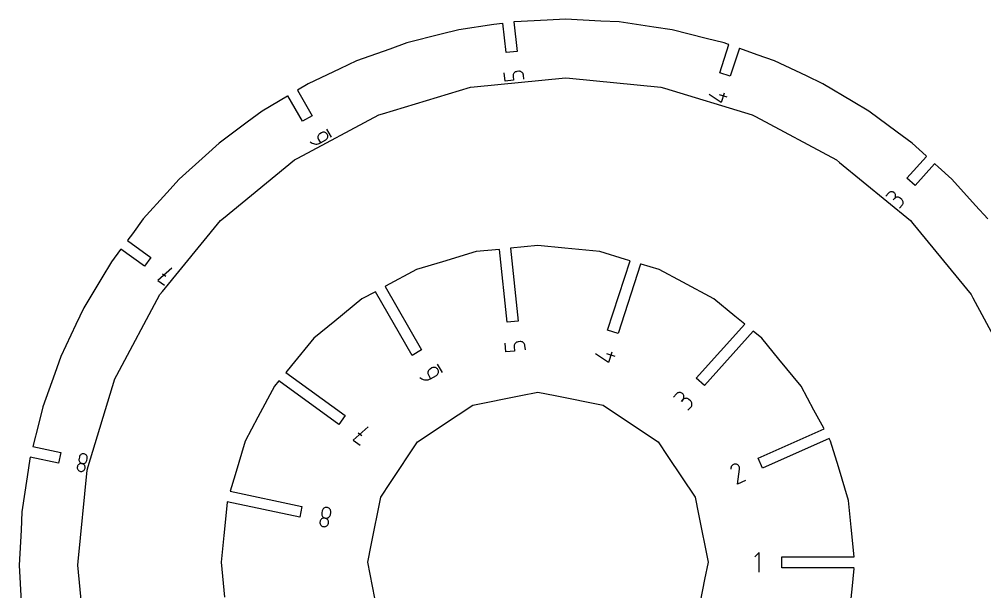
# Model space of a CAD drawing. Extents: x 0 to 800, y 0 to 1200.
# Drawn here: x 240.8 to 438, y 117.8 to 234.7 of the extents above; entities that cross this region are included whole.
import ezdxf

# ---------------------------------------------------------------- set-up
doc = ezdxf.new("R2010")
doc.units = 0
doc.header["$MEASUREMENT"] = 0
for name, color, linetype in [('annotation', 7, 'Continuous'), ('boundary', 7, 'Continuous'), ('hole', 7, 'Continuous')]:
    doc.layers.add(name, color=color, linetype=linetype)

msp = doc.modelspace()

# ---------------------------------------------------------------- linework, layer by layer
at = {"layer": 'annotation', "color": 1}
for p, q in [((340.05, 222.06), (339.87, 223.76)), ((341.69, 223.39), (341.66, 223.25)), ((341.66, 223.25), (341.66, 223.09)), ((341.66, 223.09), (341.75, 222.24)), ((341.74, 223.53), (341.69, 223.39)), ((341.81, 223.66), (341.74, 223.53)), ((341.9, 223.77), (341.81, 223.66)), ((342.01, 223.87), (341.9, 223.77)), ((342.13, 223.95), (342.01, 223.87)), ((342.27, 224), (342.13, 223.95)), ((342.42, 224.03), (342.27, 224)), ((342.85, 224.08), (342.42, 224.03)), ((342.42, 224.03), (342.42, 224.03)), ((343, 224.08), (342.85, 224.08)), ((343.15, 224.05), (343, 224.08)), ((343.29, 224.01), (343.15, 224.05)), ((343.42, 223.93), (343.29, 224.01)), ((343.53, 223.84), (343.42, 223.93)), ((343.63, 223.73), (343.53, 223.84)), ((343.7, 223.61), (343.63, 223.73)), ((343.76, 223.47), (343.7, 223.61)), ((343.79, 223.32), (343.76, 223.47)), ((343.88, 222.47), (343.79, 223.32)), ((343.79, 223.32), (343.79, 223.32)), ((341.75, 222.24), (340.05, 222.06)), ((384.17, 217.7), (381.72, 219.34)), ((385.38, 218.8), (383.84, 219.3)), ((384.79, 219.63), (384.17, 217.7)), ((301.9, 211), (301.84, 210.87)), ((301.98, 211.12), (301.9, 211)), ((302.08, 211.22), (301.98, 211.12)), ((302.21, 211.31), (302.08, 211.22)), ((302.57, 211.52), (302.21, 211.31)), ((302.21, 211.31), (302.21, 211.31)), ((302.7, 211.58), (302.57, 211.52)), ((302.84, 211.62), (302.7, 211.58)), ((302.99, 211.63), (302.84, 211.62)), ((303.13, 211.62), (302.99, 211.63)), ((303.27, 211.58), (303.13, 211.62)), ((303.4, 211.52), (303.27, 211.58)), ((303.52, 211.44), (303.4, 211.52)), ((303.62, 211.33), (303.52, 211.44)), ((303.71, 211.21), (303.62, 211.33)), ((304.58, 210.63), (303.64, 212.26)), ((303.77, 211.07), (303.71, 211.21)), ((303.71, 211.21), (303.71, 211.21)), ((303.81, 210.93), (303.77, 211.07)), ((300.24, 209.69), (300.24, 209.69)), ((300.24, 209.69), (300.44, 209.53)), ((300.44, 209.53), (300.65, 209.4)), ((300.65, 209.4), (300.88, 209.31)), ((300.88, 209.31), (301.12, 209.24)), ((301.12, 209.24), (301.36, 209.21)), ((301.36, 209.21), (301.61, 209.22)), ((301.61, 209.22), (301.85, 209.26)), ((301.8, 210.73), (301.79, 210.59)), ((301.79, 210.59), (301.8, 210.45)), ((301.84, 210.87), (301.8, 210.73)), ((301.8, 210.45), (301.84, 210.3)), ((301.84, 210.3), (301.9, 210.17)), ((301.85, 209.26), (302.09, 209.33)), ((301.9, 210.17), (302.32, 209.44)), ((302.09, 209.33), (302.32, 209.44)), ((302.32, 209.44), (303.4, 210.07)), ((303.4, 210.07), (303.52, 210.16)), ((303.4, 210.07), (303.4, 210.07)), ((303.52, 210.16), (303.63, 210.26)), ((303.63, 210.26), (303.71, 210.38)), ((303.71, 210.38), (303.77, 210.51)), ((303.77, 210.51), (303.81, 210.65)), ((303.82, 210.79), (303.81, 210.93)), ((303.81, 210.65), (303.82, 210.79)), ((418.37, 199.2), (417.81, 198.58)), ((418.48, 199.3), (418.37, 199.2)), ((418.6, 199.37), (418.48, 199.3)), ((418.73, 199.43), (418.6, 199.37)), ((418.87, 199.46), (418.73, 199.43)), ((419.01, 199.47), (418.87, 199.46)), ((419.15, 199.45), (419.01, 199.47)), ((419.28, 199.41), (419.15, 199.45)), ((419.41, 199.35), (419.28, 199.41)), ((419.53, 199.26), (419.41, 199.35)), ((419.63, 199.15), (419.53, 199.26)), ((419.53, 199.26), (419.53, 199.26)), ((419.71, 199.03), (419.63, 199.15)), ((419.59, 198.09), (419.32, 197.79)), ((419.32, 197.79), (419.59, 198.09)), ((419.59, 198.09), (419.68, 198.21)), ((419.7, 198.19), (419.59, 198.09)), ((419.59, 198.09), (419.59, 198.09)), ((419.68, 198.21), (419.75, 198.34)), ((419.82, 198.27), (419.7, 198.19)), ((419.76, 198.89), (419.71, 199.03)), ((419.75, 198.34), (419.79, 198.48)), ((419.8, 198.76), (419.76, 198.89)), ((419.79, 198.48), (419.8, 198.62)), ((419.8, 198.62), (419.8, 198.76)), ((419.95, 198.33), (419.82, 198.27)), ((420.09, 198.36), (419.95, 198.33)), ((420.23, 198.36), (420.09, 198.36)), ((420.37, 198.35), (420.23, 198.36)), ((420.51, 198.31), (420.37, 198.35)), ((420.64, 198.24), (420.51, 198.31)), ((420.75, 198.15), (420.64, 198.24)), ((421.06, 197.88), (420.75, 198.15)), ((420.75, 198.15), (420.75, 198.15)), ((421.16, 197.77), (421.06, 197.88)), ((421.24, 197.65), (421.16, 197.77)), ((421.29, 197.52), (421.24, 197.65)), ((421.33, 197.38), (421.29, 197.52)), ((421.32, 197.1), (421.33, 197.24)), ((421.33, 197.24), (421.33, 197.38)), ((420.57, 196.1), (421.12, 196.71)), ((421.12, 196.71), (421.21, 196.83)), ((421.12, 196.71), (421.12, 196.71)), ((421.21, 196.83), (421.28, 196.96)), ((421.28, 196.96), (421.32, 197.1)), ((271.95, 183.85), (269.13, 181.36)), ((270.09, 182.68), (270.75, 182.2)), ((269.13, 181.36), (270.45, 180.4)), ((340.21, 166.75), (340.03, 168.51)), ((341.92, 168.13), (341.89, 167.98)), ((341.89, 167.98), (341.89, 167.82)), ((341.89, 167.82), (341.99, 166.93)), ((341.97, 168.27), (341.92, 168.13)), ((342.04, 168.41), (341.97, 168.27)), ((342.14, 168.52), (342.04, 168.41)), ((342.25, 168.63), (342.14, 168.52)), ((342.38, 168.71), (342.25, 168.63)), ((342.52, 168.76), (342.38, 168.71)), ((342.68, 168.79), (342.52, 168.76)), ((343.12, 168.84), (342.68, 168.79)), ((342.68, 168.79), (342.68, 168.79)), ((343.28, 168.84), (343.12, 168.84)), ((343.44, 168.82), (343.28, 168.84)), ((343.58, 168.77), (343.44, 168.82)), ((343.71, 168.69), (343.58, 168.77)), ((343.83, 168.6), (343.71, 168.69)), ((343.93, 168.48), (343.83, 168.6)), ((344.01, 168.35), (343.93, 168.48)), ((344.07, 168.21), (344.01, 168.35)), ((344.1, 168.05), (344.07, 168.21)), ((344.19, 167.17), (344.1, 168.05)), ((344.1, 168.05), (344.1, 168.05)), ((341.99, 166.93), (340.21, 166.75)), ((361.17, 164.57), (358.48, 166.38)), ((362.49, 165.78), (360.8, 166.32)), ((361.85, 166.68), (361.17, 164.57)), ((327.25, 162.53), (326.25, 164.26)), ((324.29, 162.63), (324.28, 162.48)), ((324.28, 162.48), (324.29, 162.33)), ((324.33, 162.78), (324.29, 162.63)), ((324.29, 162.33), (324.33, 162.18)), ((324.4, 162.92), (324.33, 162.78)), ((324.33, 162.18), (324.4, 162.03)), ((324.48, 163.04), (324.4, 162.92)), ((324.4, 162.03), (324.84, 161.26)), ((324.59, 163.15), (324.48, 163.04)), ((324.72, 163.25), (324.59, 163.15)), ((325.11, 163.47), (324.72, 163.25)), ((324.72, 163.25), (324.72, 163.25)), ((324.84, 161.26), (326, 161.93)), ((325.25, 163.53), (325.11, 163.47)), ((325.4, 163.57), (325.25, 163.53)), ((325.56, 163.59), (325.4, 163.57)), ((325.71, 163.57), (325.56, 163.59)), ((325.85, 163.53), (325.71, 163.57)), ((325.99, 163.47), (325.85, 163.53)), ((326.12, 163.38), (325.99, 163.47)), ((326, 161.93), (326.13, 162.02)), ((326, 161.93), (326, 161.93)), ((326.23, 163.27), (326.12, 163.38)), ((326.13, 162.02), (326.24, 162.13)), ((326.32, 163.14), (326.23, 163.27)), ((326.24, 162.13), (326.32, 162.26)), ((326.39, 163), (326.32, 163.14)), ((326.32, 163.14), (326.32, 163.14)), ((326.32, 162.26), (326.39, 162.4)), ((326.43, 162.85), (326.39, 163)), ((326.39, 162.4), (326.43, 162.54)), ((326.44, 162.69), (326.43, 162.85)), ((326.43, 162.54), (326.44, 162.69)), ((322.63, 161.53), (322.63, 161.53)), ((322.63, 161.53), (322.84, 161.36)), ((322.84, 161.36), (323.07, 161.22)), ((323.07, 161.22), (323.31, 161.12)), ((323.31, 161.12), (323.57, 161.05)), ((323.57, 161.05), (323.83, 161.02)), ((323.83, 161.02), (324.09, 161.02)), ((324.09, 161.02), (324.35, 161.07)), ((324.35, 161.07), (324.6, 161.15)), ((324.6, 161.15), (324.84, 161.26)), ((375.02, 158.16), (374.42, 157.5)), ((375.13, 158.27), (375.02, 158.16)), ((375.26, 158.35), (375.13, 158.27)), ((375.41, 158.41), (375.26, 158.35)), ((375.55, 158.44), (375.41, 158.41)), ((375.7, 158.45), (375.55, 158.44)), ((375.86, 158.43), (375.7, 158.45)), ((376, 158.39), (375.86, 158.43)), ((376.14, 158.32), (376, 158.39)), ((376.27, 158.22), (376.14, 158.32)), ((376.38, 158.11), (376.27, 158.22)), ((376.27, 158.22), (376.27, 158.22)), ((376.46, 157.97), (376.38, 158.11)), ((376.52, 157.83), (376.46, 157.97)), ((376.55, 157.68), (376.52, 157.83)), ((376.34, 156.97), (376.04, 156.64)), ((376.04, 156.64), (376.34, 156.97)), ((376.34, 156.97), (376.43, 157.1)), ((376.45, 157.08), (376.34, 156.97)), ((376.34, 156.97), (376.34, 156.97)), ((376.43, 157.1), (376.5, 157.24)), ((376.58, 157.16), (376.45, 157.08)), ((376.5, 157.24), (376.55, 157.38)), ((376.56, 157.53), (376.55, 157.68)), ((376.55, 157.38), (376.56, 157.53)), ((376.73, 157.22), (376.58, 157.16)), ((376.87, 157.25), (376.73, 157.22)), ((377.03, 157.26), (376.87, 157.25)), ((377.18, 157.24), (377.03, 157.26)), ((377.32, 157.2), (377.18, 157.24)), ((377.46, 157.13), (377.32, 157.2)), ((377.59, 157.03), (377.46, 157.13)), ((377.92, 156.74), (377.59, 157.03)), ((377.59, 157.03), (377.59, 157.03)), ((378.03, 156.62), (377.92, 156.74)), ((378.11, 156.49), (378.03, 156.62)), ((378.17, 156.35), (378.11, 156.49)), ((378.15, 155.75), (378.19, 155.9)), ((378.2, 156.2), (378.17, 156.35)), ((378.19, 155.9), (378.21, 156.05)), ((378.21, 156.05), (378.2, 156.2)), ((377.39, 154.82), (377.98, 155.48)), ((377.98, 155.48), (378.08, 155.61)), ((377.98, 155.48), (377.98, 155.48)), ((378.08, 155.61), (378.15, 155.75)), ((312.05, 151.45), (308.98, 148.74)), ((310.03, 150.18), (310.75, 149.66)), ((308.98, 148.74), (310.42, 147.69)), ((253.78, 145.92), (253.64, 145.89)), ((253.92, 145.93), (253.78, 145.92)), ((254.06, 145.91), (253.92, 145.93)), ((254.2, 145.87), (254.06, 145.91)), ((254.06, 145.91), (254.06, 145.91)), ((253.02, 144.89), (253, 144.75)), ((253, 144.75), (253.01, 144.6)), ((253.01, 144.6), (253.04, 144.47)), ((253.1, 145.29), (253.02, 144.89)), ((253.02, 144.89), (253.02, 144.89)), ((253.04, 144.47), (253.09, 144.34)), ((253.09, 144.34), (253.17, 144.22)), ((253.14, 145.43), (253.1, 145.29)), ((253.21, 145.55), (253.14, 145.43)), ((253.17, 144.22), (253.26, 144.12)), ((253.29, 145.66), (253.21, 145.55)), ((253.35, 143.94), (253.22, 143.9)), ((253.26, 144.12), (253.38, 144.04)), ((253.4, 145.76), (253.29, 145.66)), ((253.5, 143.95), (253.35, 143.94)), ((253.38, 144.04), (253.5, 143.97)), ((253.51, 145.83), (253.4, 145.76)), ((253.5, 143.97), (253.64, 143.93)), ((253.64, 143.93), (253.5, 143.95)), ((253.64, 145.89), (253.51, 145.83)), ((253.93, 143.92), (254.06, 143.95)), ((254.06, 143.95), (254.19, 144.01)), ((254.19, 144.01), (254.31, 144.08)), ((254.33, 145.8), (254.2, 145.87)), ((254.31, 144.08), (254.41, 144.18)), ((254.44, 145.72), (254.33, 145.8)), ((254.41, 144.18), (254.49, 144.29)), ((254.53, 145.62), (254.44, 145.72)), ((254.49, 144.29), (254.56, 144.41)), ((254.61, 145.5), (254.53, 145.62)), ((254.56, 144.41), (254.6, 144.55)), ((254.6, 144.55), (254.69, 144.95)), ((254.66, 145.37), (254.61, 145.5)), ((254.7, 145.24), (254.66, 145.37)), ((254.69, 144.95), (254.7, 145.09)), ((254.69, 144.95), (254.69, 144.95)), ((254.7, 145.09), (254.7, 145.24)), ((252.68, 143.3), (252.66, 143.16)), ((252.66, 143.16), (252.67, 143.02)), ((252.67, 143.02), (252.7, 142.88)), ((252.72, 143.44), (252.68, 143.3)), ((252.68, 143.3), (252.68, 143.3)), ((252.7, 142.88), (252.76, 142.75)), ((252.79, 143.57), (252.72, 143.44)), ((252.76, 142.75), (252.83, 142.64)), ((252.87, 143.68), (252.79, 143.57)), ((252.83, 142.64), (252.93, 142.54)), ((252.97, 143.77), (252.87, 143.68)), ((252.93, 142.54), (253.04, 142.45)), ((253.09, 143.85), (252.97, 143.77)), ((253.04, 142.45), (253.16, 142.38)), ((253.22, 143.9), (253.09, 143.85)), ((253.16, 142.38), (253.3, 142.34)), ((253.3, 142.34), (253.3, 142.34)), ((253.3, 142.34), (253.45, 142.32)), ((253.45, 142.32), (253.59, 142.33)), ((253.59, 142.33), (253.73, 142.36)), ((253.64, 143.93), (253.64, 143.93)), ((253.64, 143.93), (253.79, 143.91)), ((253.78, 143.89), (253.64, 143.93)), ((253.64, 143.93), (253.64, 143.93)), ((253.73, 142.36), (253.85, 142.42)), ((253.91, 143.82), (253.78, 143.89)), ((253.79, 143.91), (253.93, 143.92)), ((253.85, 142.42), (253.97, 142.5)), ((254.02, 143.73), (253.91, 143.82)), ((253.97, 142.5), (254.07, 142.59)), ((254.11, 143.63), (254.02, 143.73)), ((254.07, 142.59), (254.16, 142.7)), ((254.19, 143.52), (254.11, 143.63)), ((254.16, 142.7), (254.22, 142.83)), ((254.24, 143.39), (254.19, 143.52)), ((254.22, 142.83), (254.27, 142.97)), ((254.27, 143.25), (254.24, 143.39)), ((254.28, 143.11), (254.27, 143.25)), ((254.27, 142.97), (254.28, 143.11)), ((254.27, 142.97), (254.27, 142.97)), ((386.16, 143.02), (386.14, 142.77)), ((386.19, 143.18), (386.16, 143.02)), ((386.24, 143.33), (386.19, 143.18)), ((386.32, 143.46), (386.24, 143.33)), ((386.42, 143.57), (386.32, 143.46)), ((386.54, 143.67), (386.42, 143.57)), ((386.67, 143.74), (386.54, 143.67)), ((386.82, 143.79), (386.67, 143.74)), ((386.97, 143.82), (386.82, 143.79)), ((387.13, 143.82), (386.97, 143.82)), ((387.29, 143.79), (387.13, 143.82)), ((387.13, 143.82), (387.13, 143.82)), ((387.44, 143.73), (387.29, 143.79)), ((387.57, 143.65), (387.44, 143.73)), ((387.49, 139.73), (387.92, 142.81)), ((387.68, 143.55), (387.57, 143.65)), ((387.78, 143.43), (387.68, 143.55)), ((387.85, 143.3), (387.78, 143.43)), ((387.9, 143.15), (387.85, 143.3)), ((387.93, 143), (387.9, 143.15)), ((387.92, 142.84), (387.93, 143)), ((387.92, 142.83), (387.92, 142.84)), ((387.92, 142.84), (387.92, 142.84)), ((387.92, 142.84), (387.92, 142.84)), ((387.92, 142.82), (387.92, 142.83)), ((387.92, 142.83), (387.92, 142.83)), ((387.92, 142.83), (387.92, 142.83)), ((387.92, 142.81), (387.92, 142.82)), ((387.92, 142.82), (387.92, 142.82)), ((387.92, 142.82), (387.92, 142.82)), ((387.92, 142.81), (387.92, 142.81)), ((387.92, 142.81), (387.92, 142.81)), ((389.12, 140.45), (387.49, 139.73)), ((302.7, 134.27), (302.61, 133.84)), ((302.75, 134.43), (302.7, 134.27)), ((302.82, 134.56), (302.75, 134.43)), ((302.91, 134.69), (302.82, 134.56)), ((303.03, 134.79), (302.91, 134.69)), ((303.15, 134.87), (303.03, 134.79)), ((303.29, 134.93), (303.15, 134.87)), ((303.44, 134.97), (303.29, 134.93)), ((303.6, 134.97), (303.44, 134.97)), ((303.76, 134.96), (303.6, 134.97)), ((303.91, 134.91), (303.76, 134.96)), ((303.76, 134.96), (303.76, 134.96)), ((304.05, 134.84), (303.91, 134.91)), ((304.17, 134.74), (304.05, 134.84)), ((304.27, 134.63), (304.17, 134.74)), ((304.35, 134.51), (304.27, 134.63)), ((304.41, 134.37), (304.35, 134.51)), ((304.45, 134.22), (304.41, 134.37)), ((304.46, 134.06), (304.45, 134.22)), ((302.29, 132.25), (302.24, 132.1)), ((302.36, 132.39), (302.29, 132.25)), ((302.45, 132.51), (302.36, 132.39)), ((302.56, 132.62), (302.45, 132.51)), ((302.69, 132.7), (302.56, 132.62)), ((302.61, 133.84), (302.59, 133.68)), ((302.59, 133.68), (302.6, 133.52)), ((302.6, 133.52), (302.64, 133.38)), ((302.61, 133.84), (302.61, 133.84)), ((302.64, 133.38), (302.7, 133.24)), ((302.83, 132.76), (302.69, 132.7)), ((302.7, 133.24), (302.78, 133.11)), ((302.78, 133.11), (302.88, 133)), ((302.98, 132.8), (302.83, 132.76)), ((302.88, 133), (303, 132.9)), ((303.14, 132.8), (302.98, 132.8)), ((303, 132.9), (303.14, 132.83)), ((303.14, 132.83), (303.29, 132.79)), ((303.29, 132.79), (303.14, 132.8)), ((303.29, 132.79), (303.29, 132.79)), ((303.29, 132.79), (303.45, 132.77)), ((303.45, 132.74), (303.29, 132.79)), ((303.29, 132.79), (303.29, 132.79)), ((303.45, 132.77), (303.61, 132.78)), ((303.59, 132.67), (303.45, 132.74)), ((303.71, 132.57), (303.59, 132.67)), ((303.61, 132.78), (303.76, 132.81)), ((303.81, 132.46), (303.71, 132.57)), ((303.76, 132.81), (303.9, 132.87)), ((303.89, 132.33), (303.81, 132.46)), ((303.95, 132.19), (303.89, 132.33)), ((303.9, 132.87), (304.02, 132.95)), ((303.99, 132.05), (303.95, 132.19)), ((304.02, 132.95), (304.14, 133.06)), ((304.14, 133.06), (304.23, 133.18)), ((304.23, 133.18), (304.3, 133.32)), ((304.3, 133.32), (304.35, 133.47)), ((304.35, 133.47), (304.44, 133.9)), ((304.44, 133.9), (304.46, 134.06)), ((304.44, 133.9), (304.44, 133.9)), ((302.24, 132.1), (302.22, 131.94)), ((302.22, 131.94), (302.23, 131.79)), ((302.23, 131.79), (302.27, 131.64)), ((302.24, 132.1), (302.24, 132.1)), ((302.27, 131.64), (302.33, 131.5)), ((302.33, 131.5), (302.41, 131.37)), ((302.41, 131.37), (302.51, 131.26)), ((302.51, 131.26), (302.63, 131.17)), ((302.63, 131.17), (302.77, 131.09)), ((302.77, 131.09), (302.93, 131.05)), ((302.93, 131.05), (302.93, 131.05)), ((302.93, 131.05), (303.08, 131.03)), ((303.08, 131.03), (303.24, 131.04)), ((303.24, 131.04), (303.39, 131.07)), ((303.39, 131.07), (303.53, 131.13)), ((303.53, 131.13), (303.66, 131.22)), ((303.66, 131.22), (303.77, 131.32)), ((303.77, 131.32), (303.86, 131.44)), ((303.86, 131.44), (303.93, 131.58)), ((303.93, 131.58), (303.98, 131.73)), ((303.98, 131.73), (304, 131.89)), ((303.98, 131.73), (303.98, 131.73)), ((304, 131.89), (303.99, 132.05)), ((391.91, 125.77), (391.02, 124.88)), ((391.91, 121.77), (391.91, 125.77))]:
    msp.add_line(p, q, dxfattribs=at)
at = {"layer": 'boundary', "color": 5}
for p, q in [((352.38, 234.7), (348.64, 234.52)), ((359.57, 234.35), (352.38, 234.7)), ((337.74, 233.61), (330.62, 232.56)), ((339.49, 233.87), (337.74, 233.61)), ((339.61, 233.89), (339.49, 233.87)), ((340.24, 227.91), (339.61, 233.89)), ((341.97, 234.19), (341.84, 234.18)), ((341.84, 234.18), (342.48, 228.14)), ((348.64, 234.52), (341.97, 234.19)), ((363.32, 234.16), (359.57, 234.35)), ((370.43, 233.11), (363.32, 234.16)), ((374.15, 232.56), (370.43, 233.11)), ((326.98, 231.65), (320, 229.9)), ((330.62, 232.56), (326.98, 231.65)), ((381.13, 230.81), (374.15, 232.56)), ((384.76, 229.9), (381.13, 230.81)), ((320, 229.9), (316.47, 228.63)), ((383.9, 223.78), (385.77, 229.54)), ((385.65, 229.58), (384.76, 229.9)), ((385.77, 229.54), (385.65, 229.58)), ((387.89, 228.78), (386.04, 223.08)), ((388.01, 228.74), (387.89, 228.78)), ((391.54, 227.47), (388.01, 228.74)), ((316.47, 228.63), (309.69, 226.21)), ((342.48, 228.14), (340.24, 227.91)), ((395.07, 226.21), (391.54, 227.47)), ((309.69, 226.21), (306.3, 224.61)), ((401.58, 223.13), (395.07, 226.21)), ((306.3, 224.61), (299.79, 221.53)), ((386.04, 223.08), (383.9, 223.78)), ((404.97, 221.53), (401.58, 223.13)), ((299.79, 221.53), (297.63, 220.23)), ((411.14, 217.83), (404.97, 221.53)), ((295.59, 219.01), (290.4, 215.9)), ((295.7, 219.07), (295.59, 219.01)), ((298.69, 213.89), (295.7, 219.07)), ((297.63, 220.23), (300.64, 215.01)), ((414.36, 215.9), (411.14, 217.83)), ((290.4, 215.9), (287.39, 213.67)), ((300.64, 215.01), (298.69, 213.89)), ((420.14, 211.61), (414.36, 215.9)), ((287.39, 213.67), (281.61, 209.38)), ((423.15, 209.38), (420.14, 211.61)), ((281.61, 209.38), (278.83, 206.86)), ((426.01, 206.79), (423.15, 209.38)), ((278.83, 206.86), (273.5, 202.03)), ((422.1, 202.25), (426.1, 206.7)), ((427.77, 205.19), (423.77, 200.75)), ((426.1, 206.7), (426.01, 206.79)), ((427.86, 205.11), (427.77, 205.19)), ((428.48, 204.55), (427.86, 205.11)), ((431.26, 202.03), (428.48, 204.55)), ((273.5, 202.03), (270.98, 199.25)), ((423.77, 200.75), (422.1, 202.25)), ((436.1, 196.69), (431.26, 202.03)), ((270.98, 199.25), (266.15, 193.92)), ((438.62, 193.92), (436.1, 196.69)), ((266.15, 193.92), (263.91, 190.9)), ((262.98, 189.64), (262.9, 189.54)), ((262.9, 189.54), (267.72, 186.05)), ((263.91, 190.9), (262.98, 189.64)), ((261.49, 187.64), (259.63, 185.12)), ((261.56, 187.74), (261.49, 187.64)), ((266.4, 184.23), (261.56, 187.74)), ((338.89, 187.7), (334.12, 187.23)), ((340.46, 172.82), (338.89, 187.7)), ((346.74, 188.47), (341.13, 187.92)), ((341.13, 187.92), (342.69, 173.05)), ((352.21, 187.93), (346.74, 188.47)), ((359.36, 187.23), (352.21, 187.93)), ((267.72, 186.05), (266.4, 184.23)), ((334.12, 187.23), (327.24, 185.14)), ((364.63, 185.63), (359.36, 187.23)), ((360.97, 171.19), (365.57, 185.35)), ((365.57, 185.35), (364.63, 185.63)), ((259.63, 185.12), (257.7, 181.9)), ((321.98, 183.55), (315.65, 180.16)), ((327.24, 185.14), (321.98, 183.55)), ((367.72, 184.7), (363.11, 170.5)), ((367.84, 184.66), (367.72, 184.7)), ((371.5, 183.55), (367.84, 184.66)), ((376.35, 180.96), (371.5, 183.55)), ((257.7, 181.9), (254, 175.73)), ((315.65, 180.16), (315.52, 180.1)), ((315.52, 180.1), (323, 167.14)), ((382.69, 177.57), (376.35, 180.96)), ((310.8, 177.57), (305.24, 173.01)), ((313.54, 179.03), (310.8, 177.57)), ((321.05, 166.02), (313.54, 179.03)), ((386.94, 174.08), (382.69, 177.57)), ((254, 175.73), (252.39, 172.34)), ((389, 172.39), (386.94, 174.08)), ((252.39, 172.34), (249.32, 165.84)), ((305.24, 173.01), (300.99, 169.52)), ((342.69, 173.05), (340.46, 172.82)), ((379.09, 161.38), (389, 172.39)), ((363.11, 170.5), (360.97, 171.19)), ((390.74, 170.96), (380.76, 159.88)), ((392.49, 169.52), (390.74, 170.96)), ((300.99, 169.52), (296.43, 163.97)), ((395.98, 165.27), (392.49, 169.52)), ((249.32, 165.84), (248.05, 162.3)), ((323, 167.14), (321.05, 166.02)), ((296.43, 163.97), (295.28, 162.56)), ((400.54, 159.72), (395.98, 165.27)), ((248.05, 162.3), (245.63, 155.53)), ((295.28, 162.56), (307.39, 153.76)), ((292.95, 159.72), (289.56, 153.38)), ((293.85, 160.81), (292.95, 159.72)), ((306.07, 151.94), (293.85, 160.81)), ((380.76, 159.88), (379.09, 161.38)), ((403.13, 154.87), (400.54, 159.72)), ((245.63, 155.53), (244.72, 151.89)), ((405.13, 151.14), (403.13, 154.87)), ((244.72, 151.89), (243.6, 147.42)), ((289.56, 153.38), (286.97, 148.53)), ((307.39, 153.76), (306.07, 151.94)), ((391.72, 145.03), (405.18, 151.03)), ((405.18, 151.03), (405.13, 151.14)), ((286.97, 148.53), (284.88, 141.66)), ((406.25, 149.04), (392.63, 142.97)), ((406.31, 148.93), (406.25, 149.04)), ((406.52, 148.53), (406.31, 148.93)), ((408.11, 143.27), (406.52, 148.53)), ((243.6, 147.42), (249.33, 146.2)), ((249.33, 146.2), (248.86, 144)), ((242.97, 144.91), (242.42, 141.2)), ((243.05, 145.23), (242.97, 144.91)), ((248.86, 144), (243.05, 145.23)), ((392.63, 142.97), (391.72, 145.03)), ((410.2, 136.4), (408.11, 143.27)), ((242.42, 141.2), (241.36, 134.08)), ((284.88, 141.66), (283.86, 138.29)), ((283.86, 138.29), (298.56, 135.17)), ((283.26, 136.12), (283.25, 135.99)), ((298.09, 132.96), (283.26, 136.12)), ((410.74, 130.92), (410.2, 136.4)), ((241.36, 134.08), (241.18, 130.33)), ((283.25, 135.99), (282.58, 129.25)), ((298.56, 135.17), (298.09, 132.96)), ((241.18, 130.33), (240.82, 123.14)), ((411.33, 124.9), (410.74, 130.92)), ((282.58, 129.25), (282.04, 123.77)), ((396.59, 122.65), (396.59, 124.9)), ((396.59, 124.9), (411.33, 124.9)), ((240.82, 123.14), (241.01, 119.4)), ((282.04, 123.77), (282.75, 116.62)), ((411.33, 122.65), (396.59, 122.65)), ((410.9, 118.3), (411.32, 122.52)), ((241.01, 119.4), (241.36, 112.21)), ((410.2, 111.15), (410.9, 118.3))]:
    msp.add_line(p, q, dxfattribs=at)
at = {"layer": 'hole', "color": 5}
for p, q in [((315.02, 215.41), (332.95, 220.85)), ((332.95, 220.85), (333.74, 220.93)), ((333.74, 220.93), (352.38, 222.76)), ((352.38, 222.76), (353.18, 222.69)), ((353.18, 222.69), (371.82, 220.85)), ((371.82, 220.85), (372.58, 220.62)), ((372.58, 220.62), (390.5, 215.18)), ((297.74, 206.35), (314.26, 215.18)), ((314.26, 215.18), (315.02, 215.41)), ((390.5, 215.18), (391.21, 214.81)), ((391.21, 214.81), (407.73, 205.98)), ((282.56, 194.09), (297.04, 205.98)), ((297.04, 205.98), (297.74, 206.35)), ((407.73, 205.98), (408.34, 205.47)), ((408.34, 205.47), (422.82, 193.59)), ((270.06, 179.11), (281.94, 193.59)), ((281.94, 193.59), (282.56, 194.09)), ((422.82, 193.59), (423.33, 192.97)), ((423.33, 192.97), (435.21, 178.49)), ((260.72, 161.97), (269.55, 178.49)), ((269.55, 178.49), (270.06, 179.11)), ((435.21, 178.49), (435.59, 177.79)), ((435.59, 177.79), (444.42, 161.27)), ((260.34, 161.27), (260.72, 161.97)), ((254.91, 143.34), (260.34, 161.27)), ((333.45, 155.87), (343.23, 157.82)), ((343.23, 157.82), (346.74, 158.52)), ((346.74, 158.52), (350.26, 157.82)), ((350.26, 157.82), (360.04, 155.87)), ((330.47, 153.88), (333.45, 155.87)), ((360.04, 155.87), (363.02, 153.88)), ((322.17, 148.34), (330.47, 153.88)), ((363.02, 153.88), (371.31, 148.34)), ((316.63, 140.05), (322.17, 148.34)), ((371.31, 148.34), (373.3, 145.36)), ((373.3, 145.36), (378.84, 137.07)), ((252.84, 123.94), (254.68, 142.58)), ((254.68, 142.58), (254.91, 143.34)), ((314.64, 137.07), (316.63, 140.05)), ((312.7, 127.29), (314.64, 137.07)), ((378.84, 137.07), (379.54, 133.56)), ((379.54, 133.56), (381.49, 123.77)), ((312, 123.77), (312.7, 127.29)), ((252.76, 123.14), (252.84, 123.94)), ((254.6, 104.5), (252.76, 123.14)), ((313.94, 113.99), (312, 123.77)), ((381.49, 123.77), (380.79, 120.26)), ((380.79, 120.26), (378.84, 110.48))]:
    msp.add_line(p, q, dxfattribs=at)

doc.saveas('drawing.dxf')
